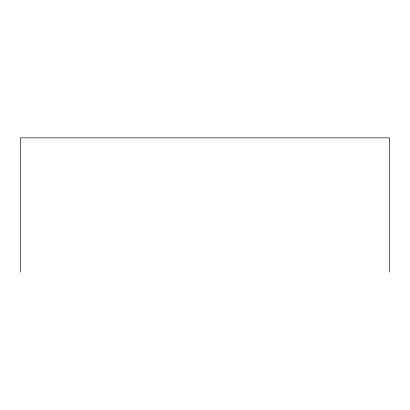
<?xml version="1.0" encoding="UTF-8"?>
<svg xmlns="http://www.w3.org/2000/svg" width="410" height="410" viewBox="0 0 410 410"><rect width="100%" height="100%" fill="white"/><g stroke="black" fill="none" stroke-linecap="round" stroke-linejoin="round"><path stroke-width="0.61" d="M389.5 272.143L389.5 137.857L20.5 137.857L20.5 272.143"/></g></svg>
